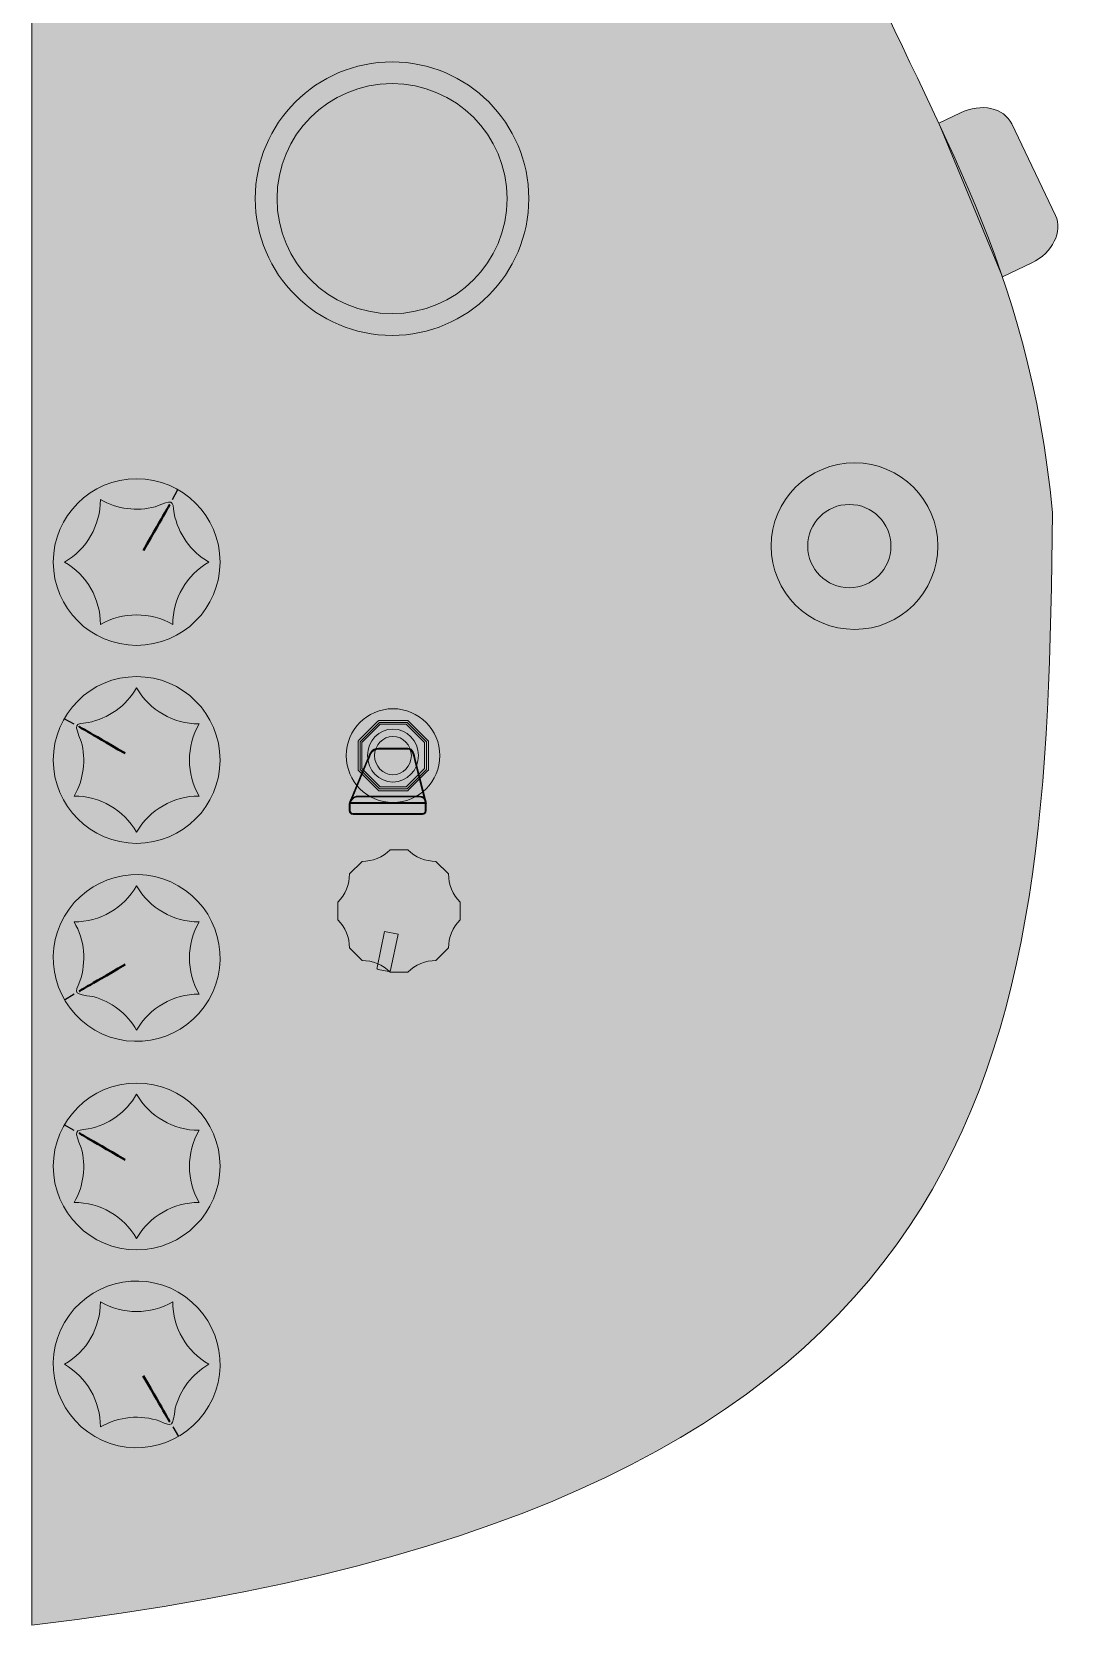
# Model space of a CAD drawing. Header units: millimetres. Extents: x -1358 to 1584, y -714 to 655.
# Drawn here: x 1502.7 to 1570.1, y 10.1 to 114.1 of the extents above; entities that cross this region are included whole.
import ezdxf

# ---------------------------------------------------------------- set-up
doc = ezdxf.new("R2010")
doc.units = ezdxf.units.MM
doc.header["$MEASUREMENT"] = 0
doc.layers.add('finished guitar', color=7, linetype='Continuous')

# ---------------------------------------------------------------- blocks, each defined once
blk = doc.blocks.new('block 53')
at = {"layer": 'finished guitar', "true_color": 0x031ca6}
h = blk.add_hatch(color=164, dxfattribs=at)
edge = h.paths.add_edge_path()
edge.add_spline(control_points=[(1556.7, 119.45), (1547.11, 142.09), (1536.76, 161.38), (1536.76, 171.85), (1538.4, 189.72), (1562.85, 219.99), (1554.21, 252.51), (1554.21, 252.51), (1554.21, 252.51), (1554.21, 252.51), (1551.82, 259.79), (1547.99, 262.53), (1546.34, 262.53), (1546.34, 262.53), (1546.34, 262.53), (1546.34, 262.53), (1545.41, 261.75), (1545.79, 260.87), (1545.73, 258.57), (1545.81, 247.12), (1540.81, 207.03), (1509.99, 204.79), (1509.99, 204.79), (1509.99, 204.79), (1509.99, 204.79), (1506.48, 204.79), (1502.72, 204.87), (1502.72, 204.87), (1502.72, 204.87), (1502.72, 10.06), (1502.72, 10.06), (1566.96, 17.72), (1569.02, 47.58), (1569.36, 82.72), (1569.36, 82.72), (1569.36, 82.72), (1569.36, 82.72), (1567.88, 98.9), (1561.61, 107.84), (1556.7, 119.45)], knot_values=[0, 0, 0, 0, 1, 1, 1, 2, 2, 2, 3, 3, 3, 4, 4, 4, 5, 5, 5, 6, 6, 6, 7, 7, 7, 8, 8, 8, 9, 9, 9, 10, 10, 10, 11, 11, 11, 12, 12, 12, 13, 13, 13, 13], degree=3, periodic=1)
at = {"layer": 'finished guitar', "lineweight": 0}
blk.add_open_spline([(1556.7, 119.45), (1547.11, 142.09), (1536.76, 161.38), (1536.76, 171.85), (1538.4, 189.72), (1562.85, 219.99), (1554.21, 252.51), (1554.21, 252.51), (1554.21, 252.51), (1554.21, 252.51), (1551.82, 259.79), (1547.99, 262.53), (1546.34, 262.53), (1546.34, 262.53), (1546.34, 262.53), (1546.34, 262.53), (1545.41, 261.75), (1545.79, 260.87), (1545.73, 258.57), (1545.81, 247.12), (1540.81, 207.03), (1509.99, 204.79), (1509.99, 204.79), (1509.99, 204.79), (1509.99, 204.79), (1506.48, 204.79), (1502.72, 204.87), (1502.72, 204.87), (1502.72, 204.87), (1502.72, 10.06), (1502.72, 10.06), (1566.96, 17.72), (1569.02, 47.58), (1569.36, 82.72), (1569.36, 82.72), (1569.36, 82.72), (1569.36, 82.72), (1567.88, 98.9), (1561.61, 107.84), (1556.7, 119.45)], degree=3, knots=[0, 0, 0, 0, 1, 1, 1, 2, 2, 2, 3, 3, 3, 4, 4, 4, 5, 5, 5, 6, 6, 6, 7, 7, 7, 8, 8, 8, 9, 9, 9, 10, 10, 10, 11, 11, 11, 12, 12, 12, 13, 13, 13, 13], dxfattribs=at)
blk = doc.blocks.new('block 52')
at = {"layer": 'finished guitar'}
blk.add_blockref('block 53', (0, 0), dxfattribs=at)
blk = doc.blocks.new('block 55')
at = {"layer": 'finished guitar', "true_color": 0x191919}
blk.add_hatch(color=179, dxfattribs=at).paths.add_polyline_path([(1530.29, 142.72), (1529.28, 141.98), (1522.19, 151.75), (1523.2, 152.49)])
at = {"layer": 'finished guitar', "true_color": 0x1c1c1c}
h = blk.add_hatch(color=179, dxfattribs=at)
edge = h.paths.add_edge_path()
edge.add_spline(control_points=[(1530.26, 142.51), (1530.33, 143.02), (1530.41, 143.67), (1530.5, 144.44), (1530.53, 144.69), (1530.47, 144.93), (1530.33, 145.13), (1529.22, 146.79), (1527.72, 147.23), (1526.78, 146.51), (1525.74, 145.92), (1525.51, 144.34), (1526.6, 142.67), (1526.73, 142.47), (1526.92, 142.32), (1527.15, 142.25), (1527.88, 142.03), (1528.48, 141.83), (1528.94, 141.68), (1529.55, 141.48), (1530.18, 141.88), (1530.26, 142.51)], knot_values=[0, 0, 0, 0, 1, 1, 1, 2, 2, 2, 3, 3, 3, 4, 4, 4, 5, 5, 5, 6, 6, 6, 7, 7, 7, 7], degree=3, periodic=1)
at = {"layer": 'finished guitar', "lineweight": 0}
blk.add_lwpolyline([(1530.29, 142.72), (1529.28, 141.98), (1522.19, 151.75), (1523.2, 152.49), (1530.29, 142.72)], dxfattribs=at)
blk.add_open_spline([(1530.26, 142.51), (1530.33, 143.02), (1530.41, 143.67), (1530.5, 144.44), (1530.53, 144.69), (1530.47, 144.93), (1530.33, 145.13), (1529.22, 146.79), (1527.72, 147.23), (1526.78, 146.51), (1525.74, 145.92), (1525.51, 144.34), (1526.6, 142.67), (1526.73, 142.47), (1526.92, 142.32), (1527.15, 142.25), (1527.88, 142.03), (1528.48, 141.83), (1528.94, 141.68), (1529.55, 141.48), (1530.18, 141.88), (1530.26, 142.51)], degree=3, knots=[0, 0, 0, 0, 1, 1, 1, 2, 2, 2, 3, 3, 3, 4, 4, 4, 5, 5, 5, 6, 6, 6, 7, 7, 7, 7], dxfattribs=at)
blk = doc.blocks.new('block 54')
at = {"layer": 'finished guitar', "true_color": 0x191919}
h = blk.add_hatch(color=179, dxfattribs=at)
h.dxf.hatch_style = 2
edge = h.paths.add_edge_path()
edge.add_spline(control_points=[(1568.02, 99.02), (1568.02, 99.02), (1566.1, 98.11), (1566.1, 98.11), (1566.1, 98.11), (1561.95, 108.13), (1561.95, 108.13), (1561.95, 108.13), (1563.35, 108.81), (1563.35, 108.81), (1564.7, 109.47), (1566.2, 109.15), (1566.71, 108.09), (1566.71, 108.09), (1569.56, 102.12), (1569.56, 102.12), (1570.06, 101.07), (1569.37, 99.68), (1568.02, 99.02)], knot_values=[0, 0, 0, 0, 1, 1, 1, 2, 2, 2, 3, 3, 3, 4, 4, 4, 5, 5, 5, 6, 6, 6, 6], degree=3, periodic=1)
h = blk.add_hatch(color=179, dxfattribs=at)
edge = h.paths.add_edge_path()
edge.add_spline(control_points=[(1551, 80.52), (1551, 77.51), (1553.43, 75.08), (1556.44, 75.08), (1559.45, 75.08), (1561.88, 77.51), (1561.88, 80.52), (1561.88, 83.53), (1559.45, 85.96), (1556.44, 85.96), (1553.43, 85.96), (1551, 83.53), (1551, 80.52)], knot_values=[0, 0, 0, 0, 1, 1, 1, 2, 2, 2, 3, 3, 3, 4, 4, 4, 4], degree=3, periodic=1)
h = blk.add_hatch(color=179, dxfattribs=at)
edge = h.paths.add_edge_path()
edge.add_spline(control_points=[(1553.38, 80.52), (1553.38, 79.02), (1554.6, 77.8), (1556.1, 77.8), (1557.6, 77.8), (1558.82, 79.02), (1558.82, 80.52), (1558.82, 82.02), (1557.6, 83.24), (1556.1, 83.24), (1554.6, 83.24), (1553.38, 82.02), (1553.38, 80.52)], knot_values=[0, 0, 0, 0, 1, 1, 1, 2, 2, 2, 3, 3, 3, 4, 4, 4, 4], degree=3, periodic=1)
at = {"layer": 'finished guitar', "lineweight": 0}
for points, knots in [([(1568.02, 99.02), (1568.02, 99.02), (1566.1, 98.11), (1566.1, 98.11), (1566.1, 98.11), (1561.95, 108.13), (1561.95, 108.13), (1561.95, 108.13), (1563.35, 108.81), (1563.35, 108.81), (1564.7, 109.47), (1566.2, 109.15), (1566.71, 108.09), (1566.71, 108.09), (1569.56, 102.12), (1569.56, 102.12), (1570.06, 101.07), (1569.37, 99.68), (1568.02, 99.02)], [0, 0, 0, 0, 1, 1, 1, 2, 2, 2, 3, 3, 3, 4, 4, 4, 5, 5, 5, 6, 6, 6, 6]), ([(1551, 80.52), (1551, 77.51), (1553.43, 75.08), (1556.44, 75.08), (1559.45, 75.08), (1561.88, 77.51), (1561.88, 80.52), (1561.88, 83.53), (1559.45, 85.96), (1556.44, 85.96), (1553.43, 85.96), (1551, 83.53), (1551, 80.52)], [0, 0, 0, 0, 1, 1, 1, 2, 2, 2, 3, 3, 3, 4, 4, 4, 4]), ([(1553.38, 80.52), (1553.38, 79.02), (1554.6, 77.8), (1556.1, 77.8), (1557.6, 77.8), (1558.82, 79.02), (1558.82, 80.52), (1558.82, 82.02), (1557.6, 83.24), (1556.1, 83.24), (1554.6, 83.24), (1553.38, 82.02), (1553.38, 80.52)], [0, 0, 0, 0, 1, 1, 1, 2, 2, 2, 3, 3, 3, 4, 4, 4, 4])]:
    blk.add_open_spline(points, degree=3, knots=knots, dxfattribs=at)
at = {"layer": 'finished guitar'}
blk.add_blockref('block 55', (0, 0), dxfattribs=at)
blk = doc.blocks.new('block 58')
at = {"layer": 'finished guitar', "true_color": 0x191919}
h = blk.add_hatch(color=179, dxfattribs=at)
edge = h.paths.add_edge_path()
edge.add_spline(control_points=[(1514.28, 24.37), (1515.78, 26.97), (1514.89, 30.3), (1512.28, 31.8), (1509.68, 33.3), (1506.35, 32.41), (1504.85, 29.81), (1503.34, 27.21), (1504.24, 23.88), (1506.84, 22.37), (1509.44, 20.87), (1512.77, 21.76), (1514.28, 24.37)], knot_values=[0, 0, 0, 0, 1, 1, 1, 2, 2, 2, 3, 3, 3, 4, 4, 4, 4], degree=3, periodic=1)
h = blk.add_hatch(color=179, dxfattribs=at)
h.dxf.hatch_style = 2
edge = h.paths.add_edge_path()
edge.add_spline(control_points=[(1507.2, 23), (1507.2, 23), (1507.2, 23), (1507.2, 23), (1508.39, 23.69), (1509.81, 23.82), (1511.08, 23.38), (1511.92, 23), (1511.92, 23), (1512.08, 24.23), (1512.4, 25.42), (1513.18, 26.46), (1514.28, 27.09), (1514.28, 27.09), (1514.28, 27.09), (1514.28, 27.09), (1512.82, 27.93), (1511.92, 29.49), (1511.92, 31.17), (1511.92, 31.17), (1511.92, 31.17), (1511.92, 31.17), (1510.46, 30.33), (1508.66, 30.33), (1507.2, 31.17), (1507.2, 31.17), (1507.2, 31.17), (1507.2, 31.17), (1507.2, 29.49), (1506.31, 27.93), (1504.85, 27.09), (1504.85, 27.09), (1504.85, 27.09), (1504.85, 27.09), (1506.31, 26.24), (1507.2, 24.69), (1507.2, 23)], knot_values=[0, 0, 0, 0, 1, 1, 1, 2, 2, 2, 3, 3, 3, 4, 4, 4, 5, 5, 5, 6, 6, 6, 7, 7, 7, 8, 8, 8, 9, 9, 9, 10, 10, 10, 11, 11, 11, 12, 12, 12, 12], degree=3, periodic=1)
at = {"layer": 'finished guitar', "color": 178, "lineweight": 25, "true_color": 0x000000}
blk.add_lwpolyline([(1511.92, 23.01), (1512.3, 22.38)], dxfattribs=at)
at = {"layer": 'finished guitar', "lineweight": 0}
blk.add_open_spline([(1514.28, 24.37), (1515.78, 26.97), (1514.89, 30.3), (1512.28, 31.8), (1509.68, 33.3), (1506.35, 32.41), (1504.85, 29.81), (1503.34, 27.21), (1504.24, 23.88), (1506.84, 22.37), (1509.44, 20.87), (1512.77, 21.76), (1514.28, 24.37)], degree=3, knots=[0, 0, 0, 0, 1, 1, 1, 2, 2, 2, 3, 3, 3, 4, 4, 4, 4], dxfattribs=at)
at = {"layer": 'finished guitar', "color": 7, "lineweight": 13, "true_color": 0xffffff}
blk.add_open_spline([(1507.2, 23), (1507.2, 23), (1507.2, 23), (1507.2, 23), (1508.39, 23.69), (1509.81, 23.82), (1511.08, 23.38), (1511.92, 23), (1511.92, 23), (1512.08, 24.23), (1512.4, 25.42), (1513.18, 26.46), (1514.28, 27.09), (1514.28, 27.09), (1514.28, 27.09), (1514.28, 27.09), (1512.82, 27.93), (1511.92, 29.49), (1511.92, 31.17), (1511.92, 31.17), (1511.92, 31.17), (1511.92, 31.17), (1510.46, 30.33), (1508.66, 30.33), (1507.2, 31.17), (1507.2, 31.17), (1507.2, 31.17), (1507.2, 31.17), (1507.2, 29.49), (1506.31, 27.93), (1504.85, 27.09), (1504.85, 27.09), (1504.85, 27.09), (1504.85, 27.09), (1506.31, 26.24), (1507.2, 24.69), (1507.2, 23)], degree=3, knots=[0, 0, 0, 0, 1, 1, 1, 2, 2, 2, 3, 3, 3, 4, 4, 4, 5, 5, 5, 6, 6, 6, 7, 7, 7, 8, 8, 8, 9, 9, 9, 10, 10, 10, 11, 11, 11, 12, 12, 12, 12], dxfattribs=at)
at = {"layer": 'finished guitar', "color": 178, "lineweight": 40, "true_color": 0x000000}
blk.add_open_spline([(1509.99, 26.34), (1511.44, 23.83), (1511.73, 23.33), (1511.73, 23.33)], degree=3, dxfattribs=at)
blk = doc.blocks.new('block 57')
at = {"layer": 'finished guitar'}
blk.add_blockref('block 58', (0, 0), dxfattribs=at)
blk = doc.blocks.new('block 60')
at = {"layer": 'finished guitar', "true_color": 0x191919}
h = blk.add_hatch(color=179, dxfattribs=at)
edge = h.paths.add_edge_path()
edge.add_spline(control_points=[(1504.12, 40.02), (1504.12, 37.01), (1506.56, 34.57), (1509.56, 34.57), (1512.57, 34.57), (1515.01, 37.01), (1515.01, 40.02), (1515.01, 43.02), (1512.57, 45.46), (1509.56, 45.46), (1506.56, 45.46), (1504.12, 43.02), (1504.12, 40.02)], knot_values=[0, 0, 0, 0, 1, 1, 1, 2, 2, 2, 3, 3, 3, 4, 4, 4, 4], degree=3, periodic=1)
h = blk.add_hatch(color=179, dxfattribs=at)
h.dxf.hatch_style = 2
edge = h.paths.add_edge_path()
edge.add_spline(control_points=[(1509.56, 44.73), (1509.56, 44.73), (1509.56, 44.73), (1509.56, 44.73), (1508.88, 43.54), (1507.71, 42.72), (1506.4, 42.46), (1505.48, 42.37), (1505.48, 42.37), (1505.95, 41.23), (1506.27, 40.04), (1506.11, 38.75), (1505.48, 37.66), (1505.48, 37.66), (1505.48, 37.66), (1505.48, 37.66), (1507.16, 37.66), (1508.72, 36.76), (1509.56, 35.3), (1509.56, 35.3), (1509.56, 35.3), (1509.56, 35.3), (1510.4, 36.76), (1511.96, 37.66), (1513.64, 37.66), (1513.64, 37.66), (1513.64, 37.66), (1513.64, 37.66), (1512.8, 39.12), (1512.8, 40.91), (1513.64, 42.37), (1513.64, 42.37), (1513.64, 42.37), (1513.64, 42.37), (1511.96, 42.37), (1510.4, 43.27), (1509.56, 44.73)], knot_values=[0, 0, 0, 0, 1, 1, 1, 2, 2, 2, 3, 3, 3, 4, 4, 4, 5, 5, 5, 6, 6, 6, 7, 7, 7, 8, 8, 8, 9, 9, 9, 10, 10, 10, 11, 11, 11, 12, 12, 12, 12], degree=3, periodic=1)
at = {"layer": 'finished guitar', "color": 178, "lineweight": 25, "true_color": 0x000000}
blk.add_lwpolyline([(1505.48, 42.36), (1504.84, 42.72)], dxfattribs=at)
at = {"layer": 'finished guitar', "lineweight": 0}
blk.add_open_spline([(1504.12, 40.02), (1504.12, 37.01), (1506.56, 34.57), (1509.56, 34.57), (1512.57, 34.57), (1515.01, 37.01), (1515.01, 40.02), (1515.01, 43.02), (1512.57, 45.46), (1509.56, 45.46), (1506.56, 45.46), (1504.12, 43.02), (1504.12, 40.02)], degree=3, knots=[0, 0, 0, 0, 1, 1, 1, 2, 2, 2, 3, 3, 3, 4, 4, 4, 4], dxfattribs=at)
at = {"layer": 'finished guitar', "color": 7, "lineweight": 13, "true_color": 0xffffff}
blk.add_open_spline([(1509.56, 44.73), (1509.56, 44.73), (1509.56, 44.73), (1509.56, 44.73), (1508.88, 43.54), (1507.71, 42.72), (1506.4, 42.46), (1505.48, 42.37), (1505.48, 42.37), (1505.95, 41.23), (1506.27, 40.04), (1506.11, 38.75), (1505.48, 37.66), (1505.48, 37.66), (1505.48, 37.66), (1505.48, 37.66), (1507.16, 37.66), (1508.72, 36.76), (1509.56, 35.3), (1509.56, 35.3), (1509.56, 35.3), (1509.56, 35.3), (1510.4, 36.76), (1511.96, 37.66), (1513.64, 37.66), (1513.64, 37.66), (1513.64, 37.66), (1513.64, 37.66), (1512.8, 39.12), (1512.8, 40.91), (1513.64, 42.37), (1513.64, 42.37), (1513.64, 42.37), (1513.64, 42.37), (1511.96, 42.37), (1510.4, 43.27), (1509.56, 44.73)], degree=3, knots=[0, 0, 0, 0, 1, 1, 1, 2, 2, 2, 3, 3, 3, 4, 4, 4, 5, 5, 5, 6, 6, 6, 7, 7, 7, 8, 8, 8, 9, 9, 9, 10, 10, 10, 11, 11, 11, 12, 12, 12, 12], dxfattribs=at)
at = {"layer": 'finished guitar', "color": 178, "lineweight": 40, "true_color": 0x000000}
blk.add_open_spline([(1508.81, 40.45), (1506.3, 41.9), (1505.8, 42.19), (1505.8, 42.19)], degree=3, dxfattribs=at)
blk = doc.blocks.new('block 59')
at = {"layer": 'finished guitar'}
blk.add_blockref('block 60', (0, 0), dxfattribs=at)
blk = doc.blocks.new('block 62')
at = {"layer": 'finished guitar', "true_color": 0x191919}
h = blk.add_hatch(color=179, dxfattribs=at)
edge = h.paths.add_edge_path()
edge.add_spline(control_points=[(1506.84, 48.91), (1509.44, 47.41), (1512.77, 48.3), (1514.28, 50.9), (1515.78, 53.51), (1514.89, 56.84), (1512.28, 58.34), (1509.68, 59.84), (1506.35, 58.95), (1504.85, 56.35), (1503.34, 53.74), (1504.24, 50.41), (1506.84, 48.91)], knot_values=[0, 0, 0, 0, 1, 1, 1, 2, 2, 2, 3, 3, 3, 4, 4, 4, 4], degree=3, periodic=1)
h = blk.add_hatch(color=179, dxfattribs=at)
h.dxf.hatch_style = 2
edge = h.paths.add_edge_path()
edge.add_spline(control_points=[(1505.48, 55.98), (1505.48, 55.98), (1505.48, 55.98), (1505.48, 55.98), (1506.17, 54.79), (1506.29, 53.38), (1505.86, 52.11), (1505.48, 51.27), (1505.48, 51.27), (1506.71, 51.1), (1507.9, 50.78), (1508.93, 50), (1509.56, 48.91), (1509.56, 48.91), (1509.56, 48.91), (1509.56, 48.91), (1510.4, 50.37), (1511.96, 51.27), (1513.64, 51.27), (1513.64, 51.27), (1513.64, 51.27), (1513.64, 51.27), (1512.8, 52.73), (1512.8, 54.52), (1513.64, 55.98), (1513.64, 55.98), (1513.64, 55.98), (1513.64, 55.98), (1511.96, 55.98), (1510.4, 56.88), (1509.56, 58.34), (1509.56, 58.34), (1509.56, 58.34), (1509.56, 58.34), (1508.72, 56.88), (1507.16, 55.98), (1505.48, 55.98)], knot_values=[0, 0, 0, 0, 1, 1, 1, 2, 2, 2, 3, 3, 3, 4, 4, 4, 5, 5, 5, 6, 6, 6, 7, 7, 7, 8, 8, 8, 9, 9, 9, 10, 10, 10, 11, 11, 11, 12, 12, 12, 12], degree=3, periodic=1)
at = {"layer": 'finished guitar', "color": 178, "lineweight": 25, "true_color": 0x000000}
blk.add_lwpolyline([(1505.49, 51.26), (1504.86, 50.88)], dxfattribs=at)
at = {"layer": 'finished guitar', "lineweight": 0}
blk.add_open_spline([(1506.84, 48.91), (1509.44, 47.41), (1512.77, 48.3), (1514.28, 50.9), (1515.78, 53.51), (1514.89, 56.84), (1512.28, 58.34), (1509.68, 59.84), (1506.35, 58.95), (1504.85, 56.35), (1503.34, 53.74), (1504.24, 50.41), (1506.84, 48.91)], degree=3, knots=[0, 0, 0, 0, 1, 1, 1, 2, 2, 2, 3, 3, 3, 4, 4, 4, 4], dxfattribs=at)
at = {"layer": 'finished guitar', "color": 7, "lineweight": 13, "true_color": 0xffffff}
blk.add_open_spline([(1505.48, 55.98), (1505.48, 55.98), (1505.48, 55.98), (1505.48, 55.98), (1506.17, 54.79), (1506.29, 53.38), (1505.86, 52.11), (1505.48, 51.27), (1505.48, 51.27), (1506.71, 51.1), (1507.9, 50.78), (1508.93, 50), (1509.56, 48.91), (1509.56, 48.91), (1509.56, 48.91), (1509.56, 48.91), (1510.4, 50.37), (1511.96, 51.27), (1513.64, 51.27), (1513.64, 51.27), (1513.64, 51.27), (1513.64, 51.27), (1512.8, 52.73), (1512.8, 54.52), (1513.64, 55.98), (1513.64, 55.98), (1513.64, 55.98), (1513.64, 55.98), (1511.96, 55.98), (1510.4, 56.88), (1509.56, 58.34), (1509.56, 58.34), (1509.56, 58.34), (1509.56, 58.34), (1508.72, 56.88), (1507.16, 55.98), (1505.48, 55.98)], degree=3, knots=[0, 0, 0, 0, 1, 1, 1, 2, 2, 2, 3, 3, 3, 4, 4, 4, 5, 5, 5, 6, 6, 6, 7, 7, 7, 8, 8, 8, 9, 9, 9, 10, 10, 10, 11, 11, 11, 12, 12, 12, 12], dxfattribs=at)
at = {"layer": 'finished guitar', "color": 178, "lineweight": 40, "true_color": 0x000000}
blk.add_open_spline([(1508.81, 53.19), (1506.3, 51.74), (1505.8, 51.45), (1505.8, 51.45)], degree=3, dxfattribs=at)
blk = doc.blocks.new('block 61')
at = {"layer": 'finished guitar'}
blk.add_blockref('block 62', (0, 0), dxfattribs=at)
blk = doc.blocks.new('block 64')
at = {"layer": 'finished guitar', "true_color": 0x191919}
h = blk.add_hatch(color=179, dxfattribs=at)
edge = h.paths.add_edge_path()
edge.add_spline(control_points=[(1504.12, 66.55), (1504.12, 63.55), (1506.56, 61.11), (1509.56, 61.11), (1512.57, 61.11), (1515.01, 63.55), (1515.01, 66.55), (1515.01, 69.56), (1512.57, 72), (1509.56, 72), (1506.56, 72), (1504.12, 69.56), (1504.12, 66.55)], knot_values=[0, 0, 0, 0, 1, 1, 1, 2, 2, 2, 3, 3, 3, 4, 4, 4, 4], degree=3, periodic=1)
h = blk.add_hatch(color=179, dxfattribs=at)
h.dxf.hatch_style = 2
edge = h.paths.add_edge_path()
edge.add_spline(control_points=[(1509.56, 71.27), (1509.56, 71.27), (1509.56, 71.27), (1509.56, 71.27), (1508.88, 70.08), (1507.71, 69.26), (1506.4, 69), (1505.48, 68.91), (1505.48, 68.91), (1505.95, 67.76), (1506.27, 66.57), (1506.11, 65.29), (1505.48, 64.2), (1505.48, 64.2), (1505.48, 64.2), (1505.48, 64.2), (1507.16, 64.2), (1508.72, 63.3), (1509.56, 61.84), (1509.56, 61.84), (1509.56, 61.84), (1509.56, 61.84), (1510.4, 63.3), (1511.96, 64.2), (1513.64, 64.2), (1513.64, 64.2), (1513.64, 64.2), (1513.64, 64.2), (1512.8, 65.65), (1512.8, 67.45), (1513.64, 68.91), (1513.64, 68.91), (1513.64, 68.91), (1513.64, 68.91), (1511.96, 68.91), (1510.4, 69.81), (1509.56, 71.27)], knot_values=[0, 0, 0, 0, 1, 1, 1, 2, 2, 2, 3, 3, 3, 4, 4, 4, 5, 5, 5, 6, 6, 6, 7, 7, 7, 8, 8, 8, 9, 9, 9, 10, 10, 10, 11, 11, 11, 12, 12, 12, 12], degree=3, periodic=1)
at = {"layer": 'finished guitar', "color": 178, "lineweight": 25, "true_color": 0x000000}
blk.add_lwpolyline([(1505.48, 68.9), (1504.84, 69.25)], dxfattribs=at)
at = {"layer": 'finished guitar', "lineweight": 0}
blk.add_open_spline([(1504.12, 66.55), (1504.12, 63.55), (1506.56, 61.11), (1509.56, 61.11), (1512.57, 61.11), (1515.01, 63.55), (1515.01, 66.55), (1515.01, 69.56), (1512.57, 72), (1509.56, 72), (1506.56, 72), (1504.12, 69.56), (1504.12, 66.55)], degree=3, knots=[0, 0, 0, 0, 1, 1, 1, 2, 2, 2, 3, 3, 3, 4, 4, 4, 4], dxfattribs=at)
at = {"layer": 'finished guitar', "color": 7, "lineweight": 13, "true_color": 0xffffff}
blk.add_open_spline([(1509.56, 71.27), (1509.56, 71.27), (1509.56, 71.27), (1509.56, 71.27), (1508.88, 70.08), (1507.71, 69.26), (1506.4, 69), (1505.48, 68.91), (1505.48, 68.91), (1505.95, 67.76), (1506.27, 66.57), (1506.11, 65.29), (1505.48, 64.2), (1505.48, 64.2), (1505.48, 64.2), (1505.48, 64.2), (1507.16, 64.2), (1508.72, 63.3), (1509.56, 61.84), (1509.56, 61.84), (1509.56, 61.84), (1509.56, 61.84), (1510.4, 63.3), (1511.96, 64.2), (1513.64, 64.2), (1513.64, 64.2), (1513.64, 64.2), (1513.64, 64.2), (1512.8, 65.65), (1512.8, 67.45), (1513.64, 68.91), (1513.64, 68.91), (1513.64, 68.91), (1513.64, 68.91), (1511.96, 68.91), (1510.4, 69.81), (1509.56, 71.27)], degree=3, knots=[0, 0, 0, 0, 1, 1, 1, 2, 2, 2, 3, 3, 3, 4, 4, 4, 5, 5, 5, 6, 6, 6, 7, 7, 7, 8, 8, 8, 9, 9, 9, 10, 10, 10, 11, 11, 11, 12, 12, 12, 12], dxfattribs=at)
at = {"layer": 'finished guitar', "color": 178, "lineweight": 40, "true_color": 0x000000}
blk.add_open_spline([(1508.81, 66.99), (1506.3, 68.44), (1505.8, 68.73), (1505.8, 68.73)], degree=3, dxfattribs=at)
blk = doc.blocks.new('block 63')
at = {"layer": 'finished guitar'}
blk.add_blockref('block 64', (0, 0), dxfattribs=at)
blk = doc.blocks.new('block 66')
at = {"layer": 'finished guitar', "true_color": 0x191919}
h = blk.add_hatch(color=179, dxfattribs=at)
edge = h.paths.add_edge_path()
edge.add_spline(control_points=[(1509.56, 84.92), (1506.56, 84.92), (1504.12, 82.49), (1504.12, 79.48), (1504.12, 76.47), (1506.56, 74.04), (1509.56, 74.04), (1512.57, 74.04), (1515.01, 76.47), (1515.01, 79.48), (1515.01, 82.49), (1512.57, 84.92), (1509.56, 84.92)], knot_values=[0, 0, 0, 0, 1, 1, 1, 2, 2, 2, 3, 3, 3, 4, 4, 4, 4], degree=3, periodic=1)
h = blk.add_hatch(color=179, dxfattribs=at)
h.dxf.hatch_style = 2
edge = h.paths.add_edge_path()
edge.add_spline(control_points=[(1514.28, 79.48), (1514.28, 79.48), (1514.28, 79.48), (1514.28, 79.48), (1513.09, 80.17), (1512.27, 81.33), (1512.01, 82.65), (1511.92, 83.56), (1511.92, 83.56), (1510.77, 83.09), (1509.58, 82.77), (1508.3, 82.93), (1507.2, 83.56), (1507.2, 83.56), (1507.2, 83.56), (1507.2, 83.56), (1507.2, 81.88), (1506.31, 80.32), (1504.85, 79.48), (1504.85, 79.48), (1504.85, 79.48), (1504.85, 79.48), (1506.31, 78.64), (1507.2, 77.08), (1507.2, 75.4), (1507.2, 75.4), (1507.2, 75.4), (1507.2, 75.4), (1508.66, 76.24), (1510.46, 76.24), (1511.92, 75.4), (1511.92, 75.4), (1511.92, 75.4), (1511.92, 75.4), (1511.92, 77.08), (1512.82, 78.64), (1514.28, 79.48)], knot_values=[0, 0, 0, 0, 1, 1, 1, 2, 2, 2, 3, 3, 3, 4, 4, 4, 5, 5, 5, 6, 6, 6, 7, 7, 7, 8, 8, 8, 9, 9, 9, 10, 10, 10, 11, 11, 11, 12, 12, 12, 12], degree=3, periodic=1)
at = {"layer": 'finished guitar', "color": 178, "lineweight": 25, "true_color": 0x000000}
blk.add_lwpolyline([(1511.91, 83.56), (1512.26, 84.21)], dxfattribs=at)
at = {"layer": 'finished guitar', "lineweight": 0}
blk.add_open_spline([(1509.56, 84.92), (1506.56, 84.92), (1504.12, 82.49), (1504.12, 79.48), (1504.12, 76.47), (1506.56, 74.04), (1509.56, 74.04), (1512.57, 74.04), (1515.01, 76.47), (1515.01, 79.48), (1515.01, 82.49), (1512.57, 84.92), (1509.56, 84.92)], degree=3, knots=[0, 0, 0, 0, 1, 1, 1, 2, 2, 2, 3, 3, 3, 4, 4, 4, 4], dxfattribs=at)
at = {"layer": 'finished guitar', "color": 7, "lineweight": 13, "true_color": 0xffffff}
blk.add_open_spline([(1514.28, 79.48), (1514.28, 79.48), (1514.28, 79.48), (1514.28, 79.48), (1513.09, 80.17), (1512.27, 81.33), (1512.01, 82.65), (1511.92, 83.56), (1511.92, 83.56), (1510.77, 83.09), (1509.58, 82.77), (1508.3, 82.93), (1507.2, 83.56), (1507.2, 83.56), (1507.2, 83.56), (1507.2, 83.56), (1507.2, 81.88), (1506.31, 80.32), (1504.85, 79.48), (1504.85, 79.48), (1504.85, 79.48), (1504.85, 79.48), (1506.31, 78.64), (1507.2, 77.08), (1507.2, 75.4), (1507.2, 75.4), (1507.2, 75.4), (1507.2, 75.4), (1508.66, 76.24), (1510.46, 76.24), (1511.92, 75.4), (1511.92, 75.4), (1511.92, 75.4), (1511.92, 75.4), (1511.92, 77.08), (1512.82, 78.64), (1514.28, 79.48)], degree=3, knots=[0, 0, 0, 0, 1, 1, 1, 2, 2, 2, 3, 3, 3, 4, 4, 4, 5, 5, 5, 6, 6, 6, 7, 7, 7, 8, 8, 8, 9, 9, 9, 10, 10, 10, 11, 11, 11, 12, 12, 12, 12], dxfattribs=at)
at = {"layer": 'finished guitar', "color": 178, "lineweight": 40, "true_color": 0x000000}
blk.add_open_spline([(1510, 80.23), (1511.44, 82.74), (1511.73, 83.24), (1511.73, 83.24)], degree=3, dxfattribs=at)
blk = doc.blocks.new('block 65')
at = {"layer": 'finished guitar'}
blk.add_blockref('block 66', (0, 0), dxfattribs=at)
blk = doc.blocks.new('block 67')
at = {"layer": 'finished guitar', "true_color": 0x191919}
h = blk.add_hatch(color=179, dxfattribs=at)
edge = h.paths.add_edge_path()
edge.add_spline(control_points=[(1527.28, 60.69), (1527.28, 60.69), (1526.12, 60.69), (1526.12, 60.69), (1525.63, 60.2), (1524.97, 59.93), (1524.28, 59.93), (1524.28, 59.93), (1523.46, 59.11), (1523.46, 59.11), (1523.46, 58.42), (1523.19, 57.76), (1522.7, 57.27), (1522.7, 57.27), (1522.7, 56.11), (1522.7, 56.11), (1523.19, 55.63), (1523.46, 54.97), (1523.46, 54.28), (1523.46, 54.28), (1524.28, 53.46), (1524.28, 53.46), (1524.97, 53.46), (1525.63, 53.19), (1526.12, 52.7), (1526.12, 52.7), (1527.28, 52.7), (1527.28, 52.7), (1527.76, 53.19), (1528.42, 53.46), (1529.11, 53.46), (1529.11, 53.46), (1529.93, 54.28), (1529.93, 54.28), (1529.93, 54.97), (1530.2, 55.63), (1530.69, 56.11), (1530.69, 56.11), (1530.69, 57.27), (1530.69, 57.27), (1530.2, 57.76), (1529.93, 58.42), (1529.93, 59.11), (1529.93, 59.11), (1529.11, 59.93), (1529.11, 59.93), (1528.42, 59.93), (1527.76, 60.2), (1527.28, 60.69)], knot_values=[0, 0, 0, 0, 1, 1, 1, 2, 2, 2, 3, 3, 3, 4, 4, 4, 5, 5, 5, 6, 6, 6, 7, 7, 7, 8, 8, 8, 9, 9, 9, 10, 10, 10, 11, 11, 11, 12, 12, 12, 13, 13, 13, 14, 14, 14, 15, 15, 15, 16, 16, 16, 16], degree=3, periodic=1)
at = {"layer": 'finished guitar', "true_color": 0x000000}
h = blk.add_hatch(color=178, dxfattribs=at)
edge = h.paths.add_edge_path()
edge.add_spline(control_points=[(1525.74, 55.35), (1525.74, 55.35), (1525.26, 53.01), (1525.26, 53.01), (1525.24, 52.95), (1525.28, 52.89), (1525.34, 52.88), (1525.34, 52.88), (1526.02, 52.74), (1526.02, 52.74), (1526.08, 52.73), (1526.13, 52.76), (1526.14, 52.82), (1526.14, 52.82), (1526.63, 55.17), (1526.63, 55.17), (1526.63, 55.17), (1525.74, 55.35), (1525.74, 55.35)], knot_values=[0, 0, 0, 0, 1, 1, 1, 2, 2, 2, 3, 3, 3, 4, 4, 4, 5, 5, 5, 6, 6, 6, 6], degree=3, periodic=1)
at = {"layer": 'finished guitar', "lineweight": 0}
for points, knots in [([(1527.28, 60.69), (1527.28, 60.69), (1526.12, 60.69), (1526.12, 60.69), (1525.63, 60.2), (1524.97, 59.93), (1524.28, 59.93), (1524.28, 59.93), (1523.46, 59.11), (1523.46, 59.11), (1523.46, 58.42), (1523.19, 57.76), (1522.7, 57.27), (1522.7, 57.27), (1522.7, 56.11), (1522.7, 56.11), (1523.19, 55.63), (1523.46, 54.97), (1523.46, 54.28), (1523.46, 54.28), (1524.28, 53.46), (1524.28, 53.46), (1524.97, 53.46), (1525.63, 53.19), (1526.12, 52.7), (1526.12, 52.7), (1527.28, 52.7), (1527.28, 52.7), (1527.76, 53.19), (1528.42, 53.46), (1529.11, 53.46), (1529.11, 53.46), (1529.93, 54.28), (1529.93, 54.28), (1529.93, 54.97), (1530.2, 55.63), (1530.69, 56.11), (1530.69, 56.11), (1530.69, 57.27), (1530.69, 57.27), (1530.2, 57.76), (1529.93, 58.42), (1529.93, 59.11), (1529.93, 59.11), (1529.11, 59.93), (1529.11, 59.93), (1528.42, 59.93), (1527.76, 60.2), (1527.28, 60.69)], [0, 0, 0, 0, 1, 1, 1, 2, 2, 2, 3, 3, 3, 4, 4, 4, 5, 5, 5, 6, 6, 6, 7, 7, 7, 8, 8, 8, 9, 9, 9, 10, 10, 10, 11, 11, 11, 12, 12, 12, 13, 13, 13, 14, 14, 14, 15, 15, 15, 16, 16, 16, 16]), ([(1525.74, 55.35), (1525.74, 55.35), (1525.26, 53.01), (1525.26, 53.01), (1525.24, 52.95), (1525.28, 52.89), (1525.34, 52.88), (1525.34, 52.88), (1526.02, 52.74), (1526.02, 52.74), (1526.08, 52.73), (1526.13, 52.76), (1526.14, 52.82), (1526.14, 52.82), (1526.63, 55.17), (1526.63, 55.17), (1526.63, 55.17), (1525.74, 55.35), (1525.74, 55.35)], [0, 0, 0, 0, 1, 1, 1, 2, 2, 2, 3, 3, 3, 4, 4, 4, 5, 5, 5, 6, 6, 6, 6])]:
    blk.add_open_spline(points, degree=3, knots=knots, dxfattribs=at)
blk = doc.blocks.new('block 69')
at = {"layer": 'finished guitar', "true_color": 0xffffff}
h = blk.add_hatch(color=7, dxfattribs=at)
h.dxf.hatch_style = 2
h.paths.add_polyline_path([(1527.27, 69.13), (1527.17, 69.13), (1525.47, 69.13), (1525.37, 69.13), (1525.3, 69.06), (1524.1, 67.86), (1524.03, 67.79), (1524.03, 67.69), (1524.03, 65.99), (1524.03, 65.89), (1524.1, 65.82), (1525.3, 64.62), (1525.37, 64.55), (1525.47, 64.55), (1527.17, 64.55), (1527.27, 64.55), (1527.34, 64.62), (1528.54, 65.82), (1528.61, 65.89), (1528.61, 65.99), (1528.61, 67.69), (1528.61, 67.79), (1528.54, 67.86), (1527.34, 69.06)])
h.paths.add_polyline_path([(1527.17, 68.89), (1528.37, 67.69), (1528.37, 65.99), (1527.17, 64.79), (1525.47, 64.79), (1524.27, 65.99), (1524.27, 67.69), (1525.47, 68.89)])
at = {"layer": 'finished guitar', "true_color": 0xcc0000}
blk.add_hatch(color=12, dxfattribs=at).paths.add_polyline_path([(1525.42, 64.67), (1524.15, 65.94), (1524.15, 67.74), (1525.42, 69.01), (1527.22, 69.01), (1528.49, 67.74), (1528.49, 65.94), (1527.22, 64.67)])
at = {"layer": 'finished guitar', "lineweight": 0}
for points in [[(1527.27, 69.13), (1527.17, 69.13), (1525.47, 69.13), (1525.37, 69.13), (1525.3, 69.06), (1524.1, 67.86), (1524.03, 67.79), (1524.03, 67.69), (1524.03, 65.99), (1524.03, 65.89), (1524.1, 65.82), (1525.3, 64.62), (1525.37, 64.55), (1525.47, 64.55), (1527.17, 64.55), (1527.27, 64.55), (1527.34, 64.62), (1528.54, 65.82), (1528.61, 65.89), (1528.61, 65.99), (1528.61, 67.69), (1528.61, 67.79), (1528.54, 67.86), (1527.34, 69.06), (1527.27, 69.13), (1527.27, 69.13)], [(1525.42, 64.67), (1524.15, 65.94), (1524.15, 67.74), (1525.42, 69.01), (1527.22, 69.01), (1528.49, 67.74), (1528.49, 65.94), (1527.22, 64.67), (1525.42, 64.67)], [(1527.17, 68.89), (1528.37, 67.69), (1528.37, 65.99), (1527.17, 64.79), (1525.47, 64.79), (1524.27, 65.99), (1524.27, 67.69), (1525.47, 68.89), (1527.17, 68.89)]]:
    blk.add_lwpolyline(points, dxfattribs=at)
blk = doc.blocks.new('block 70')
at = {"layer": 'finished guitar', "true_color": 0xffffff}
h = blk.add_hatch(color=7, dxfattribs=at)
h.dxf.hatch_style = 2
edge = h.paths.add_edge_path()
edge.add_spline(control_points=[(1527.28, 67.32), (1527.28, 67.32), (1525.36, 67.32), (1525.36, 67.32), (1524.88, 67.32), (1524.79, 66.95), (1524.64, 66.6), (1524.64, 66.6), (1523.44, 63.72), (1523.44, 63.72), (1523.44, 63.72), (1528.48, 63.72), (1528.48, 63.72), (1528.48, 63.72), (1527.76, 66.6), (1527.76, 66.6), (1527.71, 66.92), (1527.6, 67.32), (1527.28, 67.32), (1527.28, 67.32), (1527.28, 67.32), (1527.28, 67.32)], knot_values=[0, 0, 0, 0, 1, 1, 1, 2, 2, 2, 3, 3, 3, 4, 4, 4, 5, 5, 5, 6, 6, 6, 7, 7, 7, 7], degree=3, periodic=1)
edge = h.paths.add_edge_path()
edge.add_spline(control_points=[(1527.28, 67.26), (1527.49, 67.26), (1527.62, 67.05), (1527.7, 66.59), (1527.7, 66.59), (1528.4, 63.78), (1528.4, 63.78), (1528.4, 63.78), (1523.53, 63.78), (1523.53, 63.78), (1523.53, 63.78), (1524.69, 66.58), (1524.69, 66.58), (1524.71, 66.61), (1524.72, 66.65), (1524.74, 66.68), (1524.86, 66.99), (1524.97, 67.26), (1525.36, 67.26), (1525.36, 67.26), (1527.28, 67.26), (1527.28, 67.26)], knot_values=[0, 0, 0, 0, 0.352778, 0.352778, 0.352778, 0.705556, 0.705556, 0.705556, 1.058333, 1.058333, 1.058333, 1.411111, 1.411111, 1.411111, 1.763889, 1.763889, 1.763889, 2.116667, 2.116667, 2.116667, 2.469444, 2.469444, 2.469444, 2.469444], degree=3, periodic=0)
edge.add_line((1527.28, 67.26), (1527.28, 67.26))
at = {"layer": 'finished guitar', "true_color": 0x333333}
h = blk.add_hatch(color=250, dxfattribs=at)
edge = h.paths.add_edge_path()
edge.add_spline(control_points=[(1523.48, 63.75), (1523.48, 63.75), (1524.71, 66.7), (1524.71, 66.7), (1524.84, 67.02), (1524.95, 67.29), (1525.36, 67.29), (1525.36, 67.29), (1527.28, 67.29), (1527.28, 67.29), (1527.58, 67.29), (1527.68, 66.92), (1527.73, 66.6), (1527.73, 66.6), (1528.44, 63.75), (1528.44, 63.75), (1528.44, 63.75), (1523.48, 63.75), (1523.48, 63.75)], knot_values=[0, 0, 0, 0, 1, 1, 1, 2, 2, 2, 3, 3, 3, 4, 4, 4, 5, 5, 5, 6, 6, 6, 6], degree=3, periodic=1)
at = {"layer": 'finished guitar', "lineweight": 0}
for points, knots in [([(1527.28, 67.32), (1527.28, 67.32), (1525.36, 67.32), (1525.36, 67.32), (1524.88, 67.32), (1524.79, 66.95), (1524.64, 66.6), (1524.64, 66.6), (1523.44, 63.72), (1523.44, 63.72), (1523.44, 63.72), (1528.48, 63.72), (1528.48, 63.72), (1528.48, 63.72), (1527.76, 66.6), (1527.76, 66.6), (1527.71, 66.92), (1527.6, 67.32), (1527.28, 67.32), (1527.28, 67.32), (1527.28, 67.32), (1527.28, 67.32)], [0, 0, 0, 0, 1, 1, 1, 2, 2, 2, 3, 3, 3, 4, 4, 4, 5, 5, 5, 6, 6, 6, 7, 7, 7, 7]), ([(1523.48, 63.75), (1523.48, 63.75), (1524.71, 66.7), (1524.71, 66.7), (1524.84, 67.02), (1524.95, 67.29), (1525.36, 67.29), (1525.36, 67.29), (1527.28, 67.29), (1527.28, 67.29), (1527.58, 67.29), (1527.68, 66.92), (1527.73, 66.6), (1527.73, 66.6), (1528.44, 63.75), (1528.44, 63.75), (1528.44, 63.75), (1523.48, 63.75), (1523.48, 63.75)], [0, 0, 0, 0, 1, 1, 1, 2, 2, 2, 3, 3, 3, 4, 4, 4, 5, 5, 5, 6, 6, 6, 6]), ([(1527.28, 67.26), (1527.49, 67.26), (1527.62, 67.05), (1527.7, 66.59), (1527.7, 66.59), (1528.4, 63.78), (1528.4, 63.78), (1528.4, 63.78), (1523.53, 63.78), (1523.53, 63.78), (1523.53, 63.78), (1524.69, 66.58), (1524.69, 66.58), (1524.71, 66.61), (1524.72, 66.65), (1524.74, 66.68), (1524.86, 66.99), (1524.97, 67.26), (1525.36, 67.26), (1525.36, 67.26), (1527.28, 67.26), (1527.28, 67.26)], [0, 0, 0, 0, 1, 1, 1, 2, 2, 2, 3, 3, 3, 4, 4, 4, 5, 5, 5, 6, 6, 6, 7, 7, 7, 7])]:
    blk.add_open_spline(points, degree=3, knots=knots, dxfattribs=at)
blk = doc.blocks.new('block 71')
at = {"layer": 'finished guitar', "true_color": 0xffffff}
h = blk.add_hatch(color=7, dxfattribs=at)
h.dxf.hatch_style = 2
edge = h.paths.add_edge_path()
edge.add_spline(control_points=[(1528.04, 64.2), (1528.04, 64.2), (1524.01, 64.2), (1524.01, 64.2), (1523.69, 64.2), (1523.44, 63.95), (1523.44, 63.63), (1523.44, 63.63), (1523.45, 63.24), (1523.45, 63.24), (1523.45, 63.11), (1523.56, 63), (1523.7, 63), (1523.7, 63), (1528.22, 63), (1528.22, 63), (1528.36, 63), (1528.47, 63.11), (1528.47, 63.24), (1528.47, 63.24), (1528.47, 63.77), (1528.47, 63.77), (1528.48, 64), (1528.28, 64.2), (1528.04, 64.2), (1528.04, 64.2), (1528.04, 64.2), (1528.04, 64.2)], knot_values=[0, 0, 0, 0, 1, 1, 1, 2, 2, 2, 3, 3, 3, 4, 4, 4, 5, 5, 5, 6, 6, 6, 7, 7, 7, 8, 8, 8, 9, 9, 9, 9], degree=3, periodic=1)
edge = h.paths.add_edge_path()
edge.add_spline(control_points=[(1528.04, 64.14), (1528.14, 64.14), (1528.24, 64.1), (1528.31, 64.03), (1528.38, 63.96), (1528.42, 63.87), (1528.41, 63.77), (1528.41, 63.77), (1528.41, 63.24), (1528.41, 63.24), (1528.41, 63.14), (1528.32, 63.06), (1528.22, 63.06), (1528.22, 63.06), (1523.7, 63.06), (1523.7, 63.06), (1523.59, 63.06), (1523.51, 63.14), (1523.51, 63.24), (1523.51, 63.24), (1523.5, 63.63), (1523.5, 63.63), (1523.5, 63.77), (1523.55, 63.9), (1523.65, 63.99), (1523.74, 64.09), (1523.87, 64.14), (1524.01, 64.14), (1524.01, 64.14), (1528.04, 64.14), (1528.04, 64.14)], knot_values=[0, 0, 0, 0, 0.352778, 0.352778, 0.352778, 0.705556, 0.705556, 0.705556, 1.058333, 1.058333, 1.058333, 1.411111, 1.411111, 1.411111, 1.763889, 1.763889, 1.763889, 2.116667, 2.116667, 2.116667, 2.469444, 2.469444, 2.469444, 2.822222, 2.822222, 2.822222, 3.175, 3.175, 3.175, 3.527778, 3.527778, 3.527778, 3.527778], degree=3, periodic=0)
edge.add_line((1528.04, 64.14), (1528.04, 64.14))
at = {"layer": 'finished guitar', "true_color": 0x262626}
h = blk.add_hatch(color=179, dxfattribs=at)
edge = h.paths.add_edge_path()
edge.add_spline(control_points=[(1523.7, 63.03), (1523.58, 63.03), (1523.48, 63.12), (1523.48, 63.24), (1523.48, 63.24), (1523.47, 63.63), (1523.47, 63.63), (1523.47, 63.78), (1523.53, 63.91), (1523.63, 64.01), (1523.73, 64.11), (1523.86, 64.17), (1524.01, 64.17), (1524.01, 64.17), (1528.04, 64.17), (1528.04, 64.17), (1528.15, 64.17), (1528.25, 64.13), (1528.33, 64.05), (1528.4, 63.97), (1528.45, 63.87), (1528.44, 63.77), (1528.44, 63.77), (1528.44, 63.24), (1528.44, 63.24), (1528.44, 63.12), (1528.34, 63.03), (1528.22, 63.03), (1528.22, 63.03), (1523.7, 63.03), (1523.7, 63.03)], knot_values=[0, 0, 0, 0, 1, 1, 1, 2, 2, 2, 3, 3, 3, 4, 4, 4, 5, 5, 5, 6, 6, 6, 7, 7, 7, 8, 8, 8, 9, 9, 9, 10, 10, 10, 10], degree=3, periodic=1)
at = {"layer": 'finished guitar', "lineweight": 0}
for points, knots in [([(1528.04, 64.2), (1528.04, 64.2), (1524.01, 64.2), (1524.01, 64.2), (1523.69, 64.2), (1523.44, 63.95), (1523.44, 63.63), (1523.44, 63.63), (1523.45, 63.24), (1523.45, 63.24), (1523.45, 63.11), (1523.56, 63), (1523.7, 63), (1523.7, 63), (1528.22, 63), (1528.22, 63), (1528.36, 63), (1528.47, 63.11), (1528.47, 63.24), (1528.47, 63.24), (1528.47, 63.77), (1528.47, 63.77), (1528.48, 64), (1528.28, 64.2), (1528.04, 64.2), (1528.04, 64.2), (1528.04, 64.2), (1528.04, 64.2)], [0, 0, 0, 0, 1, 1, 1, 2, 2, 2, 3, 3, 3, 4, 4, 4, 5, 5, 5, 6, 6, 6, 7, 7, 7, 8, 8, 8, 9, 9, 9, 9]), ([(1523.7, 63.03), (1523.58, 63.03), (1523.48, 63.12), (1523.48, 63.24), (1523.48, 63.24), (1523.47, 63.63), (1523.47, 63.63), (1523.47, 63.78), (1523.53, 63.91), (1523.63, 64.01), (1523.73, 64.11), (1523.86, 64.17), (1524.01, 64.17), (1524.01, 64.17), (1528.04, 64.17), (1528.04, 64.17), (1528.15, 64.17), (1528.25, 64.13), (1528.33, 64.05), (1528.4, 63.97), (1528.45, 63.87), (1528.44, 63.77), (1528.44, 63.77), (1528.44, 63.24), (1528.44, 63.24), (1528.44, 63.12), (1528.34, 63.03), (1528.22, 63.03), (1528.22, 63.03), (1523.7, 63.03), (1523.7, 63.03)], [0, 0, 0, 0, 1, 1, 1, 2, 2, 2, 3, 3, 3, 4, 4, 4, 5, 5, 5, 6, 6, 6, 7, 7, 7, 8, 8, 8, 9, 9, 9, 10, 10, 10, 10]), ([(1528.04, 64.14), (1528.14, 64.14), (1528.24, 64.1), (1528.31, 64.03), (1528.38, 63.96), (1528.42, 63.87), (1528.41, 63.77), (1528.41, 63.77), (1528.41, 63.24), (1528.41, 63.24), (1528.41, 63.14), (1528.32, 63.06), (1528.22, 63.06), (1528.22, 63.06), (1523.7, 63.06), (1523.7, 63.06), (1523.59, 63.06), (1523.51, 63.14), (1523.51, 63.24), (1523.51, 63.24), (1523.5, 63.63), (1523.5, 63.63), (1523.5, 63.77), (1523.55, 63.9), (1523.65, 63.99), (1523.74, 64.09), (1523.87, 64.14), (1524.01, 64.14), (1524.01, 64.14), (1528.04, 64.14), (1528.04, 64.14)], [0, 0, 0, 0, 1, 1, 1, 2, 2, 2, 3, 3, 3, 4, 4, 4, 5, 5, 5, 6, 6, 6, 7, 7, 7, 8, 8, 8, 9, 9, 9, 10, 10, 10, 10])]:
    blk.add_open_spline(points, degree=3, knots=knots, dxfattribs=at)
blk = doc.blocks.new('block 68')
at = {"layer": 'finished guitar', "true_color": 0x191919}
h = blk.add_hatch(color=179, dxfattribs=at)
edge = h.paths.add_edge_path()
edge.add_spline(control_points=[(1526.3, 69.9), (1524.61, 69.9), (1523.25, 68.53), (1523.25, 66.84), (1523.25, 65.15), (1524.61, 63.78), (1526.3, 63.78), (1527.99, 63.78), (1529.36, 65.15), (1529.36, 66.84), (1529.36, 68.53), (1527.99, 69.9), (1526.3, 69.9)], knot_values=[0, 0, 0, 0, 1, 1, 1, 2, 2, 2, 3, 3, 3, 4, 4, 4, 4], degree=3, periodic=1)
at = {"layer": 'finished guitar', "true_color": 0xffffff}
h = blk.add_hatch(color=7, dxfattribs=at)
edge = h.paths.add_edge_path()
edge.add_spline(control_points=[(1526.3, 68.57), (1525.38, 68.57), (1524.64, 67.79), (1524.64, 66.84), (1524.64, 65.89), (1525.38, 65.11), (1526.3, 65.11), (1527.22, 65.11), (1527.96, 65.89), (1527.96, 66.84), (1527.96, 67.79), (1527.22, 68.57), (1526.3, 68.57)], knot_values=[0, 0, 0, 0, 1, 1, 1, 2, 2, 2, 3, 3, 3, 4, 4, 4, 4], degree=3, periodic=1)
at = {"layer": 'finished guitar', "true_color": 0x333333}
h = blk.add_hatch(color=250, dxfattribs=at)
edge = h.paths.add_edge_path()
edge.add_spline(control_points=[(1526.3, 68.09), (1525.64, 68.09), (1525.1, 67.53), (1525.1, 66.84), (1525.1, 66.15), (1525.64, 65.59), (1526.3, 65.59), (1526.96, 65.59), (1527.5, 66.15), (1527.5, 66.84), (1527.5, 67.53), (1526.96, 68.09), (1526.3, 68.09)], knot_values=[0, 0, 0, 0, 1, 1, 1, 2, 2, 2, 3, 3, 3, 4, 4, 4, 4], degree=3, periodic=1)
at = {"layer": 'finished guitar', "lineweight": 0}
for points in [[(1526.3, 69.9), (1524.61, 69.9), (1523.25, 68.53), (1523.25, 66.84), (1523.25, 65.15), (1524.61, 63.78), (1526.3, 63.78), (1527.99, 63.78), (1529.36, 65.15), (1529.36, 66.84), (1529.36, 68.53), (1527.99, 69.9), (1526.3, 69.9)], [(1526.3, 68.57), (1525.38, 68.57), (1524.64, 67.79), (1524.64, 66.84), (1524.64, 65.89), (1525.38, 65.11), (1526.3, 65.11), (1527.22, 65.11), (1527.96, 65.89), (1527.96, 66.84), (1527.96, 67.79), (1527.22, 68.57), (1526.3, 68.57)], [(1526.3, 68.09), (1525.64, 68.09), (1525.1, 67.53), (1525.1, 66.84), (1525.1, 66.15), (1525.64, 65.59), (1526.3, 65.59), (1526.96, 65.59), (1527.5, 66.15), (1527.5, 66.84), (1527.5, 67.53), (1526.96, 68.09), (1526.3, 68.09)]]:
    blk.add_open_spline(points, degree=3, knots=[0, 0, 0, 0, 1, 1, 1, 2, 2, 2, 3, 3, 3, 4, 4, 4, 4], dxfattribs=at)
at = {"layer": 'finished guitar'}
for name in ['block 69', 'block 70', 'block 71']:
    blk.add_blockref(name, (0, 0), dxfattribs=at)
blk = doc.blocks.new('block 56')
at = {"layer": 'finished guitar'}
for name in ['block 65', 'block 63', 'block 68', 'block 67', 'block 61', 'block 59', 'block 57']:
    blk.add_blockref(name, (0, 0), dxfattribs=at)
blk = doc.blocks.new('block 72')
at = {"layer": 'finished guitar', "true_color": 0x990000}
h = blk.add_hatch(color=14, dxfattribs=at)
edge = h.paths.add_edge_path()
edge.add_spline(control_points=[(1517.31, 103.21), (1517.31, 98.28), (1521.31, 94.28), (1526.24, 94.28), (1531.17, 94.28), (1535.17, 98.28), (1535.17, 103.21), (1535.17, 108.14), (1531.17, 112.14), (1526.24, 112.14), (1521.31, 112.14), (1517.31, 108.14), (1517.31, 103.21)], knot_values=[0, 0, 0, 0, 1, 1, 1, 2, 2, 2, 3, 3, 3, 4, 4, 4, 4], degree=3, periodic=1)
at = {"layer": 'finished guitar', "true_color": 0xa81b04}
h = blk.add_hatch(color=24, dxfattribs=at)
edge = h.paths.add_edge_path()
edge.add_spline(control_points=[(1518.73, 103.21), (1518.73, 99.06), (1522.09, 95.7), (1526.24, 95.7), (1530.39, 95.7), (1533.75, 99.06), (1533.75, 103.21), (1533.75, 107.36), (1530.39, 110.72), (1526.24, 110.72), (1522.09, 110.72), (1518.73, 107.36), (1518.73, 103.21)], knot_values=[0, 0, 0, 0, 1, 1, 1, 2, 2, 2, 3, 3, 3, 4, 4, 4, 4], degree=3, periodic=1)
at = {"layer": 'finished guitar', "lineweight": 0}
for points in [[(1517.31, 103.21), (1517.31, 98.28), (1521.31, 94.28), (1526.24, 94.28), (1531.17, 94.28), (1535.17, 98.28), (1535.17, 103.21), (1535.17, 108.14), (1531.17, 112.14), (1526.24, 112.14), (1521.31, 112.14), (1517.31, 108.14), (1517.31, 103.21)], [(1518.73, 103.21), (1518.73, 99.06), (1522.09, 95.7), (1526.24, 95.7), (1530.39, 95.7), (1533.75, 99.06), (1533.75, 103.21), (1533.75, 107.36), (1530.39, 110.72), (1526.24, 110.72), (1522.09, 110.72), (1518.73, 107.36), (1518.73, 103.21)]]:
    blk.add_open_spline(points, degree=3, knots=[0, 0, 0, 0, 1, 1, 1, 2, 2, 2, 3, 3, 3, 4, 4, 4, 4], dxfattribs=at)
blk = doc.blocks.new('block 51')
at = {"layer": 'finished guitar'}
for name in ['block 52', 'block 54', 'block 72', 'block 56']:
    blk.add_blockref(name, (0, 0), dxfattribs=at)
blk = doc.blocks.new('block 2')
at = {"layer": 'finished guitar'}
blk.add_blockref('block 51', (0, 0), dxfattribs=at)

msp = doc.modelspace()

# ---------------------------------------------------------------- block references
at = {"layer": 'finished guitar'}
msp.add_blockref('block 2', (0, 0), dxfattribs=at)

doc.saveas('drawing.dxf')
